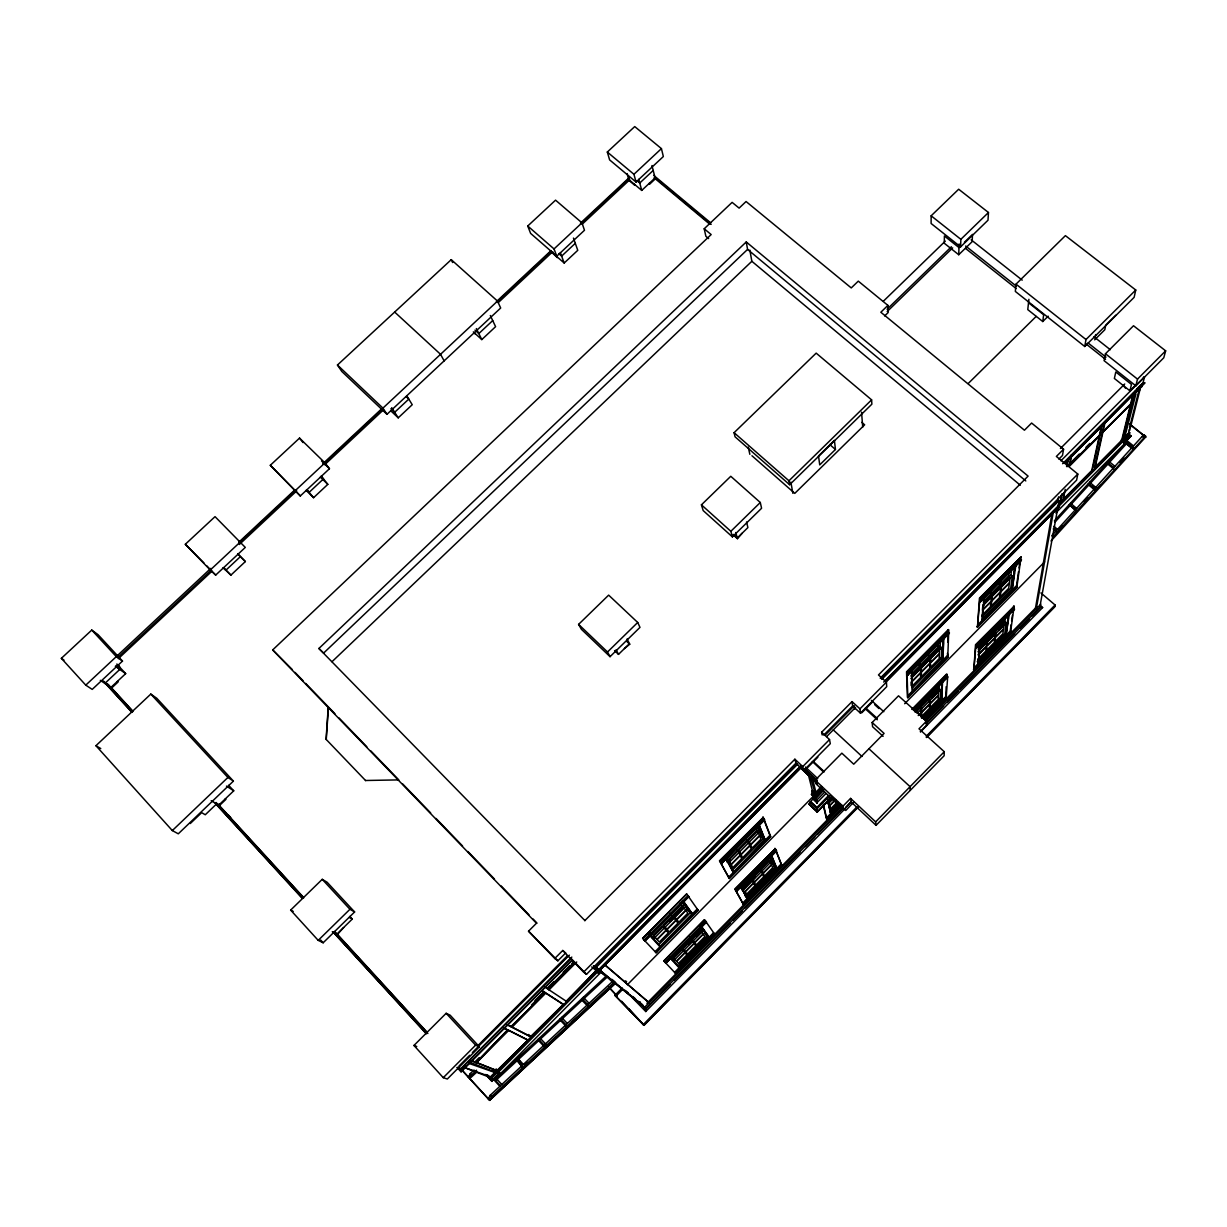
<?xml version="1.0" encoding="UTF-8"?>
<svg xmlns="http://www.w3.org/2000/svg" width="1227" height="1227" viewBox="0 0 1227 1227"><rect width="100%" height="100%" fill="white"/><g stroke="black" fill="none" stroke-linecap="round" stroke-linejoin="round"><path stroke-width="1.5" d="M842.811 807.979L645.494 1008.763L645.739 1011.523L844.145 809.651M883.103 736.338L872.581 726.721L872.152 722.504L898.517 695.816L926.538 721.123L926.523 725.372L920.296 731.706M928.302 694.482L928.287 698.516L920.388 706.537L920.373 703.884M928.517 653.822L928.502 656.951L920.005 665.54L919.974 662.457M931.155 215.814L931.109 223.498L960.603 246.872L987.996 220.231L988.471 212.501L958.67 189.234L931.155 215.814L960.864 239.326L960.603 246.872M929.1 695.019L929.084 697.718L937.152 689.513L937.213 686.783M929.545 700.111L929.514 704.083L921.692 712.043L921.661 708.132M930.327 700.648L930.296 703.286L938.318 695.142L938.41 691.123L931.492 698.148M930.649 664.313L930.633 667.365L939.176 658.7L939.284 654.068L930.664 662.795M598.638 972.152L598.577 973.072L600.831 970.802M938.118 644.114L938.057 647.289L929.36 656.092M939.238 685.862L939.161 689.16L937.888 688.025M940.357 641.2L940.204 646.951L938.839 645.739M950.572 249.158L950.588 248.253M915.909 712.289L939.161 688.684L940.434 689.819L940.173 699.359L921.554 718.301M910.94 676L940.219 646.399L941.584 647.595L941.293 658.669L912.551 687.764M941.769 683.301L941.216 700.295L923.916 717.887M923.379 718.669L941.6 700.05L942.121 684.344M907.09 674.727L907.719 675.31L949.33 633.239L948.701 632.687L947.75 657.289L907.842 697.734L907.09 674.727L911.876 669.896L912.382 691.077L942.811 659.405L943.379 642.703M958.977 247.563L944.407 235.998L944.269 243.237L958.732 254.725L959.1 243.958M495.892 1069.284L499.45 1073.134L491.69 1080.941L491.291 1077.95L496.275 1072.935L497.61 1072.996L598.009 971.539M498.392 1073.042L499.328 1073.088L491.751 1080.895L485.831 1074.469M943.134 700.264L945.772 697.565L946.186 686.691M947.443 653.255L947.75 657.289M947.857 642.335L948.333 629.589L948.716 632.104L907.075 674.19L907.719 675.31M924.989 719.513L946.186 697.933L947.673 676.813L946.661 674.006L911.937 709.252M926.538 721.123L918.992 728.807L944.284 751.722L944.13 755.74L876.063 825.342L851.185 802.044L850.572 798.409L842.918 806.2L843.593 809.774L851.185 802.044M949.391 633.27L948.716 632.104M966.247 248.299L966.293 247.379M328.207 707.458L326.075 739.314L365.661 780.633M326.259 739.467L328.391 707.626M1014.453 609.451L1013.793 608.914L1010.481 632.549L973.855 669.804L975.511 644.727L1014.162 606.337L1013.87 608.362L975.787 647.028L976.401 648.086L1014.392 609.436L1013.87 608.362M1020.757 559.313L1021.462 559.926L1020.665 559.941L1016.83 587.319L977.474 627.181L979.437 598.147L1021.094 556.951L1020.757 559.313L979.729 600.77L980.373 601.966L979.667 601.383L984.391 596.613L982.213 620.356M973.855 669.804L975.741 647.549L979.744 642.764M975.787 647.028L975.956 645.111L1014.162 606.337M977.474 627.181L979.667 601.383M979.729 600.77L979.913 598.561L1021.094 556.951M978.517 652.994L978.778 650.126M982.704 606.767L982.398 610.095L990.941 601.46L991.462 596.414L982.858 605.11M978.21 659.543L978.241 663.577L980.128 642.534L978.272 662.718M978.502 655.77L979.407 646.491M982.152 616.353L982.98 607.227M983.425 601.69L983.977 596.261M982.244 619.405L984.161 597.779M1016.017 284.143L1015.327 291.428L1084.745 346.489L1134.131 297.348L1135.757 290.017L1065.404 235.645L1016.017 284.143L1085.987 339.526L1084.745 346.489M986.002 635.939L985.542 640.387L978.885 647.15M990.496 591.184L990.143 594.62L983.993 600.847M986.631 636.629L986.324 639.589L994.115 631.675L994.622 627.181M991.339 590.34L990.987 593.776L999.361 585.31L999.76 581.828M986.907 647.381L986.615 650.279L994.269 642.473L994.79 638.086L987.06 645.923M1028.901 299.296L1027.766 309.618L1042.766 321.535L1048.18 316.183M995.235 627.887L994.898 630.893L1002.873 622.795L1003.257 619.758M1000.803 579.221L1000.204 584.451L1008.778 575.785L1009.223 572.257M830.296 798.746L817.213 812.044L808.946 804.099L814.068 797.305M995.388 638.761L995.036 641.706L1002.888 633.73L1003.456 629.267L995.557 637.288M996.109 632.518L995.588 636.951L1003.502 628.914L1004.085 624.436M1042.766 321.535L1043.64 314.725L1028.533 302.747M1004.806 622.503L1005.511 616.982M1010.849 575.509L1011.784 568.208M978.149 649.098L1004.867 621.966L1006.14 623.071L1004.744 633.715L977.183 661.752M983.379 602.764L1010.925 574.896L1012.306 576.077L1010.695 588.393L982.413 617.012M978.226 662.672L1005.787 634.635L1008.364 615.294M1014.821 566.797L1011.876 589.405L1014.882 566.843M1005.849 634.681L1008.425 615.34M977.873 663.27L1006.155 634.405L1008.364 618.362M981.815 620.018L1012.198 589.129L1014.392 573.208M1014.806 569.604L1015.342 566.107M1013.793 608.914L1009.453 613.331L1006.155 634.405M1015.987 564.681L1012.198 589.129M1010.327 630.31L1011.109 624.696M1011.631 620.954L1012.413 615.325M1012.935 611.583L1013.717 605.969M1016.646 585.034L1018.502 571.736M1019.023 567.948L1019.821 562.242M1051.999 513.407L1035.481 608.086L1036.309 608.791L1053.287 512.349L1058.057 507.533M708.623 238.59L705.862 236.274L704.206 228.759L732.12 202.363L739.114 208.115L746.062 201.519L851.247 287.931L858.287 281.136L887.903 305.385L880.833 312.241L1024.438 430.217L1031.616 423.039L1063.579 449.205L1062.475 455.478L1058.901 459.082M1058.518 496.858L1057.873 500.417L881.201 678.562M1058.011 506.69L1040.419 603.837M1061.309 495.064L1060.389 502.963L1062.107 493.561M1066.554 466.383L1067.781 459.619M1067.03 466.766L1068.518 458.637M920.587 731.844L1042.643 607.549L1040.327 606.997L926.109 723.209M1063.103 497.947L1064.162 492.226M1071.508 455.631L1069.683 465.416L1071.033 455.232M1063.211 500.11L1065.22 489.374M1094.99 338.085L1095.65 334.572M1063.579 449.205L1056.37 456.444L1077.812 474.067L1076.6 480.171L880.188 678.194M1105.466 353.759L1104.07 360.646L1135.834 385.845L1163.779 357.778L1165.65 350.845L1133.518 325.753L1105.466 353.759L1137.506 379.112L1135.834 385.845M1040.895 592.902L1055.082 605.003L1054.699 606.936L926.538 737.519M1062.766 499.726L1091.754 470.493L1101.463 425.662M1057.781 505.601L1092.199 470.861L1099.837 435.662L1069.545 466.153M1069.085 465.754L1100.005 434.91L1102.214 424.772M1094.959 465.846L1104.453 422.533M1102.782 432.717L1095.005 468.024L1122.107 440.677L1131.095 404.235L1102.306 432.333L1131.294 403.453L1133.871 392.947M1105.19 421.781L1102.95 431.965L1131.294 403.453M1123.104 385.416L1125.65 388.392M1129.929 390.83L1131.478 384.434L1115.788 371.98L1114.377 378.468L1129.929 390.83L1136.141 384.588M1094.561 467.656L1121.662 440.324L1133.134 393.591M1122.674 439.818L1124.469 432.548M1126.723 423.468L1128.058 418.008M1123.134 440.186L1135.282 391.137M1123.809 440.738L1135.834 394.25L1134.484 394.312M1135.312 394.48L1136.11 391.275M1137 389.281L1136.033 391.566M1121.294 441.229L1124.085 443.07M1129.515 427.824L1139.116 389.665L1139.944 389.833L1140.757 386.612M1127.812 437.87L1126.432 443.591L1132.797 448.729M1128.196 436.321L1129.055 429.649M1143.395 377.916L1143.61 377.103M1124.699 438.376L1130.144 432.794M1124.009 443.422L1131.263 435.83M815.986 797.995L811.599 793.93L812.749 792.075L812.029 793.501L815.556 797.657L823.21 789.897M813.854 797.642L816.737 801.047M810.111 802.305L817.013 809.13M463.116 1068.993L465.815 1066.278M1128.947 434.971L1124.009 439.941L1124.07 442.686L1124.131 439.419L1128.533 434.987L1130.911 435.631L1124.07 442.686L1121.493 440.616M488.745 1077.015L489.22 1076.248L464.772 1067.659L492.058 1078.242M598.822 970.496L596.353 968.471L596.874 967.658M1139.944 389.833L1129.653 430.554M471.229 1074.714L468.453 1077.275L470.263 1073.548L474.082 1070.036M476.628 1072.229L469.68 1078.625L471.505 1074.913L476.597 1070.205M488.331 1098.978L490.202 1095.282L613.04 980.971M611.046 985.864L613.837 983.256L614.681 984.115L489.573 1100.343L491.46 1096.647L614.681 981.907M815.572 795.326L814.697 791.829L815.51 790.74L812.059 776.676M1054.407 520.831L1127.214 441.045L1055.741 512.993M1055.005 522.073L1126.539 443.683M1051.616 535.877L1142.214 436.367L1144.316 434.925L1145.803 437.211M1058.625 530.049L1062.459 525.831M1084.239 501.92L1088.073 497.702M1120.082 462.548L1123.932 458.331M1052.674 537.288L1145.665 436.014M1071.34 517.288L1076.493 511.613M1097.153 488.929L1101.018 484.68M1121.662 462.012L1125.542 457.748M1051.018 540.969L1145.773 436.919L1129.438 423.821M876.063 825.342L875.649 821.875L944.284 751.722M622.166 987.996L614.896 995.373L643.209 1024.652L856.523 807.32M926.293 736.231L1055.082 605.003M858.026 806.921L643.868 1025.143L621.598 1001.232M926.293 737.35L1054.806 606.414M643.209 1024.652L644.098 1025.327L858.148 807.213M828.501 795.587L816.921 807.427L810.633 801.476M747.228 878.9L752.442 873.624M914.207 709.436L916.784 706.721M985.312 637.273L991.738 630.647M775.832 849.974L776.538 850.878L736.599 891.416L735.847 890.541L775.832 849.974L775.341 848.685L734.804 888.977L743.332 904.253L781.706 865.234L775.955 850.311L771.4 854.943L776.814 868.409L771.66 856.216M816.983 808.455L828.67 796.262M913.747 710.004L947.029 676.215M665.371 962.566L670.019 957.842L679.068 967.796L709.16 937.198L701.246 926.155L705.862 921.462M743.332 904.253L736.031 890.848L740.617 886.185L747.12 898.593L740.203 885.771M816.983 808.731L830.096 795.418M944.805 678.945L942.597 681.184L941.6 700.05M736.43 891.109L776.538 850.878M914.33 710.525L947.673 676.813M976.385 647.549L1014.468 608.883M665.939 963.149L706.445 922.029L705.663 921.17L665.126 962.321L665.985 963.195L706.445 922.029M914.345 711L947.597 677.227M673.117 957.581L681.629 948.946M682.457 948.103L690.74 939.698M700.034 930.25L691.553 938.854L689.773 936.554M742.396 887.244L750.786 878.731M759.774 869.606L751.599 877.903L750.28 875.158M760.587 868.777L768.946 860.296M827.658 800.679L830.019 798.286M914.974 712.043L919.606 707.335L919.575 704.681M817.213 812.044L831.523 797.075M702.089 929.391L672.273 959.667L673.5 960.91L703.332 930.618L701.062 928.44M770.985 859.437L741.583 889.299L742.81 890.526L772.228 860.648L769.881 858.578M828.194 801.354L830.817 798.685M743.071 888.256L748.424 882.827M987.444 640.111L991.447 636.046M688.623 944.79L692.166 941.186L695.801 945.833L687.657 954.115L683.899 949.591M696.629 936.661L701.461 931.753L704.958 936.538L696.614 945.005L692.994 940.342M743.792 888.762L752.166 880.25L754.866 885.817L746.614 894.192L745.249 891.584L753.562 883.149M755.326 877.06L752.995 879.422L755.663 884.989L763.7 876.83L762.473 874.099L754.375 882.32M831.354 799.835L828.992 802.228L829.713 805.479L835.556 799.544M980.112 648.776L986.769 642.012L986.324 646.368L978.379 654.436M998.763 629.819L1002.75 625.785M828.133 803.869L833.378 798.532M917.167 713.439L940.434 689.819M978.088 651.568L1006.14 623.071M676.46 961.17L684.896 952.612M685.709 951.769L693.93 943.425M703.148 934.069L694.743 942.597L703.27 934.238M745.157 891.385L753.47 882.934M754.283 882.121L762.381 873.885L761.154 871.139M918.225 715.556L920.91 712.841L920.863 708.93M676.598 961.339L685.034 952.781M685.847 951.937L694.068 943.609M834.437 800.986L829.774 805.725L830.48 808.961L837.428 801.891M978.348 654.773L986.293 646.706L985.833 651.046L977.965 659.052M640.249 1001.968L639.436 1002.796L601.031 971.124M678.01 965.879L707.273 936.109L703.332 930.618M829.835 811.522L837.581 803.654M708.286 937.121L679.052 966.937L670.111 957.075M747.074 897.689L740.663 885.465L747.12 897.735L775.955 868.317L770.617 855.066M830.863 812.489L827.872 799.022L830.909 812.535L838.608 804.605L830.909 813.394L827.872 799.728M746.768 898.256L776.4 868.01M674.589 972.351L713.623 932.673M742.703 903.103L781.2 863.946M826.553 817.826L840.188 803.961M923.747 719.007L946.262 696.092M974.008 667.887L1010.772 630.509M697.856 949.698L675.463 973.287L714.359 933.732L704.513 919.698L663.838 960.971L675.463 973.287M701.875 945.603L709.927 937.413M742.918 903.854L765.418 880.986M768.056 878.287L778.654 867.535M839.897 806.032L826.891 819.268L832.995 812.274M835.587 809.621L839.498 805.648M932.52 711.047L939.146 704.298M973.44 669.436L982.597 660.126M986.523 656.138L998.287 644.16M1006.14 636.184L1010.066 632.181M675.31 973.134L714.237 933.548M743.225 904.069L781.614 865.02M826.829 819.022L839.851 805.786M924.989 719.206L946.201 697.626M973.87 669.482L1010.527 632.212M646.905 1003.318L841.737 805.142M925.035 720.433L1036.554 606.982M841.17 807.305L644.19 1007.704L645.816 1009.023L669.957 984.453M925.587 721.43L1040.833 604.19L1040.205 607.702L1032.137 615.908M673.976 980.373L730.326 923.026M733.01 920.296L742.35 910.802M745.08 908.011L800.081 852.044M805.357 846.676L814.743 837.121M817.427 834.391L843.01 808.363M926.109 723.807L943.609 705.985M947.643 701.89L958.318 691.016M959.713 689.605L1014.714 633.638M1020.066 628.193L1029.468 618.623M850.909 801.844L845.664 807.519M853.67 802.182L845.771 810.48L833.486 798.777M683.393 904.008L685.801 906.308L653.562 938.916L652.243 937.597L684.482 905.005M728.47 863.164L760.234 831.032L758.899 829.743L727.136 861.86M910.971 678.577L941.584 647.595M983.441 605.279L1012.306 576.077M911.906 681.43L920.557 672.672L920.511 668.148L911.784 676.982M911.906 681.783L920.557 673.025L920.603 677.519L912.014 686.2M983.579 609.252L990.895 601.859L990.373 606.874L981.922 615.433M843.593 809.774L816.078 783.915L815.173 780.157L841.845 753.163L853.731 764.191L884.084 733.409L872.152 722.504M658.792 944.698L690.402 912.689L685.801 906.308M732.228 870.342L763.378 838.808L760.234 831.032M821.768 788.087L815.372 794.559L812.427 790.848M729.329 878.563L719.467 860.817L763.301 817.412L770.709 836.661L729.329 878.563L720.847 862.964L725.817 857.949L733.378 872.382L764.958 839.544L759.344 825.602M655.095 951.661L697.227 908.992M728.608 877.213L770.127 835.158M907.781 695.74L947.827 655.172M977.658 624.957L1017.168 584.957M823.593 790.203L815.618 798.286L811.446 794.36L812.887 792.642M658.301 949.652L656.108 952.735L698.086 910.219L686.675 893.931L642.626 938.44L656.108 952.735M667.488 940.342L698.086 910.219M728.899 878.133L738.24 868.67M743.577 863.271L751.584 855.158M758.255 848.394L763.593 842.995M907.842 697.734L911.385 693.286M915.373 689.237L924.698 679.804M931.339 673.071L939.33 664.988M977.029 626.798L1005.879 597.564M1009.821 593.577L1016.83 587.319M655.939 952.566L697.948 910.02M729.221 878.333L770.602 836.4M907.827 697.396L947.765 656.936M977.505 626.813L1016.892 586.92M821.415 786.553L815.004 793.133L812.366 790.571L811.891 791.384M621.66 989.79L615.601 995.925L636.874 1017.919M621.92 990.005L615.862 996.14L614.896 995.373M627.396 984.698L814.483 795.111M822.029 787.351L815.065 794.314M904.667 703.731L1044.637 561.889M815.541 797.657L815.403 795.142L822.32 787.949M815.51 795.127L821.906 788.654M822.228 790.035L815.541 796.814L815.449 794.866M817.213 795.341L819.851 792.688M815.618 798.286L823.547 789.989M816.676 800.188L824.559 792.197M812.949 799.13L816.845 802.811L825.94 793.593M735.847 890.541L735.234 889.391L775.341 848.685M912.367 709.635L947.091 674.39M583.607 972.121L586.475 974.345L795.955 763.133L794.881 759.206L583.607 972.121L562.733 950.48L554.757 958.486L528.515 931.186L536.444 923.256L272.685 649.927L711.169 234.572L704.206 228.759M823.792 735.065L852.627 706L852.029 701.614L821.63 732.243L822.197 735.004M596 966.155L796.798 763.685M824.912 735.326L854.237 705.77L854.682 709.083M797.55 764.314L595.969 967.597L598.807 969.928L801.154 765.755M881.83 679.313L1059.254 500.371L1058.165 506.414L885.066 681.077M826.676 736.537L855.526 707.427M1124.76 436.996L1129.223 432.487M471.459 1060.557L496.935 1070.557L527.901 1040.189L508.131 1030.066M476.03 1062.352L497.349 1071.018L563.285 1004.484L530.631 1036.57L507.426 1024.698M565.632 1001.83L596.429 970.756M496.229 1072.49L490.094 1078.671L487.257 1075.588M596.843 971.186L496.398 1072.536L469.696 1062.199M1058.533 505.355L1121.785 441.551M598.577 969.744L799.789 766.722M883.685 682.074L1058.241 505.938M491.321 1078.426L496.751 1072.95L494.205 1070.205M1058.809 506.322L1128.288 435.953M594.911 966.324L599.604 970.189L604.819 964.913L649.083 1002.72L605.34 965.204M593.439 965.848L598.776 971.355L800.541 767.734M885.863 681.629L1059.545 506.352L885.909 682.166M598.776 971.355L802.013 766.844M1130.834 435.846L1124.009 441.919L1121.294 439.726M829.513 739.559L830.311 743.654L803.746 770.464L802.749 766.584L829.513 739.559L821.63 732.243M886.415 682.135L886.722 686.675L860.48 713.178L859.943 708.853L886.415 682.135L878.471 674.957L1077.812 474.067M491.736 1081.355L500.079 1073.211L496.322 1069.131M598.607 973.471L601.092 971.247M613.101 982.796L607.38 976.891L496.291 1080.036L494.772 1079.469L601.353 971.891M806.799 768.347L817.857 757.182M861.86 712.734L872.796 701.691M907.397 697.335L906.538 671.798L948.333 629.589M764.559 819.575L721.461 863.578L719.912 861.262L763.301 817.412M907.075 674.19L907.014 672.212L948.793 629.988M720.648 862.596L763.869 818.915M644.359 940.265L649.405 935.158L659.942 946.753L692.427 913.87L683.209 901.001M948.701 632.687L943.946 637.488L942.811 659.405M907.704 674.773L949.422 632.749M980.358 601.337L1021.401 559.849M644.973 940.879L688.822 896.569L687.979 895.618L644.083 939.974L645.019 940.925L688.822 896.569M721.461 863.578L764.651 819.912M980.312 601.936L1021.309 560.494M662.35 926.048L653.163 935.342L650.908 932.827M663.255 925.127L672.197 916.078L670.111 913.409M673.102 915.173L682.258 905.925L680.249 903.164M737.964 849.59L746.783 840.679L745.31 837.412M747.657 839.789L756.691 830.664L755.311 827.32M911.661 673.976L919.146 666.399L919.115 663.332M727.32 862.213L729.973 859.544M930.894 656.353L936.216 650.985M669.927 921.584L673.761 917.704L675.801 920.327L666.936 929.299L664.819 926.753M458.913 1066.11L469.696 1055.281M472.38 1052.567L569.374 955.143M479.389 1046.8L447.318 1079.024L443.269 1077.674L413.944 1045.465L446.153 1013.303L450.14 1015.189L479.389 1046.8L475.616 1045.174L446.153 1013.303M1062.613 463.729L1143.012 382.901L1144.576 376.766L1060.91 460.831M460.815 1068.656L571.813 957.091M1136.984 389.281L1142.904 383.33M457.564 1067.459L461.137 1068.763L570.616 958.732M1064.821 463.269L1144.944 382.717L1065.082 463.3M1140.681 386.888L1142.153 386.29L1136.049 391.75M457.134 1067.459L461.015 1071.692L571.966 960.127M461.015 1071.692L572.242 960.174M534.972 1000.726L544.098 991.539M547.319 988.195L553.99 981.6M563.162 972.275L569.819 965.68M571.997 963.486L573.162 962.305M475.14 1061.708L479.159 1057.659M531.444 1005.082L544.481 991.968M547.763 988.671L574.159 962.106M1068.748 464.65L1079.285 454.036M1085.88 447.41L1089.837 443.438M1069.929 464.051L1072.551 461.398M574.604 962.566L548.653 989.591L574.957 962.842M1069.208 465.033L1100.005 434.91M476.03 1062.659L507.717 1029.867L476.03 1062.659L470.739 1060.588M545.294 992.674L511.46 1026.999L506.613 1024.514M476.475 1062.827L508.561 1030.542M542.411 990.987L545.371 992.888L511.015 1026.539L511.874 1027.214L545.739 993.134L563.285 1004.484M549.021 989.836L576.721 961.983M584.773 920.679L1028.103 476.107L746.246 241.949L318.897 648.485L584.942 920.603M1060.435 448.499L1124.714 384.005M554.757 958.486L557.856 960.818L565.754 952.888M1137.506 379.112L1165.65 350.845M443.269 1077.674L475.616 1045.174M477.717 1045.818L567.395 955.726M482.61 1041.769L492.073 1032.275M496.122 1028.195L505.585 1018.686M508.285 1015.971L517.748 1006.462M520.463 1003.747L531.276 992.888M533.975 990.158L567.779 956.216M1085.987 339.526L1135.757 290.017M1115.864 315.17L1105.68 325.293L1104.806 329.741L1094.653 339.848M968.164 383.56L1036.125 316.459M610.049 656.675L607.518 651.997L637.703 622.472L608.653 595.126L578.592 624.374L581.337 629.236L610.049 656.675L639.988 627.365L637.703 622.472M732.381 536.874L730.847 531.306L760.295 502.503L730.771 476.291L701.43 504.834L703.178 510.57L732.381 536.874L761.584 508.269L760.295 502.503M318.207 940.357L349.94 909.284L354.618 911.952L323.161 942.781L318.207 940.357L290.646 910.097L322.241 879.33L327.103 882.228L354.618 911.952M789.651 484.726L788.946 480.785L871.599 399.849L816.17 353.131L734.083 432.686L735.065 436.812L789.651 484.726L871.876 404.158L871.599 399.849M614.574 650.617L618.515 654.374L629.436 643.684M627.089 638.96L629.712 644.252L624.436 648.577M733.439 535.064L737.442 538.684L742.151 533.224M349.818 916.416L352.256 919.069L336.904 934.13L334.45 931.462M835.449 449.465L819.728 464.88L818.516 455.969L834.406 440.401L835.449 449.465L829.667 444.481M960.864 239.326L988.471 212.501M887.182 311.535L952.689 247.869M884.682 315.922L888.195 312.517L887.903 305.385M964.391 242.302L972.505 234.418L972.152 241.673L958.732 254.725M883.471 301.121L945.281 241.136M887.09 309.235L951.385 246.765M233.406 781.093L178.283 833.808L172.317 830.572L95.936 745.694L150.814 694.083L156.795 698.286L233.406 781.093L227.915 777.458L150.814 694.083M190.277 823.532L201.673 812.642L205.262 814.759L216.565 803.946M218.636 805.249L233.728 790.817L228.636 785.311M331.996 661.721L751.844 261.29L749.85 250.078M172.317 830.572L227.915 777.458M746.246 241.949L747.58 249.403L323.621 653.086L318.897 648.485M85.767 685.141L116.304 656.629L122.501 661.077L92.209 689.39L85.767 685.141L61.35 658.332L91.764 630.08L98.083 634.696L122.501 661.077M116.994 655.985L210.799 568.377M238.805 542.227L294.802 489.926M322.808 463.775L381.612 408.852M496.414 301.627L551.015 250.63M580.417 223.176L629.42 177.409M386.98 414.312L382.931 408.116L497.518 301.09L451.245 259.664L337.456 365.017L341.796 371.459L386.98 414.312L500.677 308.008L497.518 301.09M210.277 570.018L215.691 575.095L245.293 547.411L215.032 516.644L185.323 544.267L210.277 570.018L382.824 408.821M497.702 301.52L550.938 251.796M556.767 256.182L530.631 233.406L527.733 226.013L555.555 200.154L581.966 222.839L584.481 230.262L556.767 256.182L554.037 248.928L629.405 178.513M636.046 182.041L633.93 174.295L661.43 148.62L634.727 126.58L607.319 152.041L609.62 159.893L636.046 182.041L663.347 156.535L661.43 148.62M118.789 656.583L211.09 570.356M239.357 544.466L296.735 490.877M324.71 464.726L383.484 409.818M498.223 302.64L552.794 251.658M582.181 224.204L629.742 179.756M118.39 658.608L211.964 571.184M300.339 495.938L329.465 468.714L324.971 462.886L299.541 438.1L270.308 465.278L300.339 495.938L270.308 465.278M104.847 683.424L119.771 669.451L116.151 665.54M240.385 556.629L225.799 570.279L223.345 567.748M492.717 320.584L478.821 333.575L474.987 330.094M575.294 243.329L561.629 256.121L558.76 253.621M653.209 170.446L639.742 183.038L636.844 180.614M390.692 410.708L398.223 417.84L412.241 404.711L406.873 395.968M473.315 331.888L481.797 339.588L495.585 326.673L490.325 315.508M116.826 664.037L125.675 673.638L110.875 687.488L107.286 683.577M223.253 567.84L230.891 575.126L245.354 561.567L237.931 554.113L245.354 561.567M306.136 490.371L313.56 497.702L327.808 484.374L321.305 476.153M556.951 256.719L557.273 257.593L551.337 251.826L564.19 263.023L577.764 250.323L573.454 238.069M628.745 179.51L641.736 190.415L655.111 177.884M524.773 1065.036L527.579 1062.429M503.039 1086.447L505.846 1083.84M552.135 1040.726L556.337 1036.815M571.767 1022.444L577.38 1017.214M591.399 1004.161L595.616 1000.235M615.755 982.781L489.573 1100.343L462.395 1070.68M494.772 1079.469L605.908 976.339L600.969 972.275M497.027 1073.226L470.002 1063.778L470.064 1062.337M1140.895 386.888L1142.153 386.29M365.477 780.495L398.79 779.897L370.83 750.924M494.941 1072.383L489.864 1077.429L487.548 1074.913M1128.395 435.508L1129.99 435.892M413.944 1045.465L416.781 1046.539M504.098 1028.057L527.472 1039.744M503.254 1027.889L508.147 1030.327M511.874 1027.214L531.046 1037.014L528.653 1034.484M290.646 910.097L293.207 911.416M332.287 931.738L337.486 934.437L343.621 927.535M349.266 917.397L352.256 919.069M598.255 970.48L598.531 972.965L596.123 970.496L566.414 1001.339L544.251 986.677M95.936 745.694L100.767 748.562M211.213 800.694L219.326 805.664L225.921 799.344L225.247 798.93M226.474 786.108L233.728 790.817M543.162 991.293L562.871 1004.039M61.35 658.332L63.988 660.095M100.307 680.341L111.642 688.01L118.114 681.951L117.363 681.43M115.323 666.307L125.675 673.638M118.927 666.307L119.679 666.844L117.577 664.574M528.515 931.186L557.856 960.818M971.155 239.817L1022.214 280.139M1093.932 336.765L1110.312 349.71M965.68 246.029L1016.37 286.167M1088.058 342.946L1106.002 357.149M965.572 248.452L1016.155 288.529M1086.156 344.02L1105.542 359.388M562.733 950.48L564.742 952.091M1129.975 424.511L1144.898 436.49M1142.214 436.367L1143.579 437.456M1128.273 433.775L1131.171 436.183M1126.095 439.972L1133.503 445.938M1126.294 441.551L1133.733 447.564M1114.944 466.321L1108.779 461.306L1109.085 462.87M1113.748 467.64L1107.582 462.625L1107.889 464.174L1114.039 469.189M591.736 966.922L596.552 970.925M1095.788 487.364L1089.653 482.318L1090.021 483.821M1092.459 485.831L1094.913 487.84M593.899 966.324L596.767 968.67M598.669 970.204L644.604 1007.29L599.604 970.189M1076.662 508.377L1070.557 503.3L1070.987 504.726M611.966 979.376L614.819 981.723M625.325 990.419L628.224 992.827M632.595 996.431L635.494 998.839M638.653 1001.447L642.825 1004.898M1073.426 506.751L1075.864 508.776M1075.481 509.68L1069.361 504.619L1075.895 511.092M747.58 249.403L1025.803 480.938M653.7 175.369L710.617 222.793M655.249 177.762L711.169 224.372M654.098 177.792L709.958 224.357M751.844 261.29L1020.327 485.232M607.319 152.041L633.93 174.295M1053.901 526.322L1057.551 529.374M1054.376 527.671L1056.8 529.696M1053.916 528.653L1056.83 532.027L1053.195 528.975M861.783 422.364L864.652 424.803L794.774 493.377L751.952 455.754M1039.821 605.218L1042.643 607.549M625.509 980.818L626.629 981.769M527.733 226.013L554.037 248.928M734.083 432.686L788.946 480.785M943.042 637.703L942.397 659.651L939.943 657.473M938.931 698.255L941.262 700.341M912.413 690.141L911.891 671.123M701.43 504.834L730.847 531.306M733.255 534.405L737.274 538.009L747.918 527.564L746.537 521.996M272.685 649.927L292.394 669.651M871.4 700.418L883.808 711.706M874.759 704.727L878.992 708.577M866.155 708.332L877.182 718.393M864.943 708.485L877.305 719.758M852.029 701.614L859.943 708.853M492.917 1071.186L493.76 1071.953M852.627 706L860.48 713.178M394.665 312.057L440.539 354.312L444.143 360.876M868.931 748.777L910.081 786.676L910.219 790.418M833.256 729.896L861.998 756.461M813.455 761.568L824.391 771.798M812.381 761.553L823.302 771.768M850.572 798.409L875.649 821.875M805.403 767.044L817.703 778.593M794.881 759.206L802.749 766.584M804.851 768.961L817.09 780.449M804.927 769.268L817.151 780.74M185.323 544.267L203.958 562.963M815.173 780.157L842.918 806.2M406.26 396.72L408.79 399.097L394.665 412.303L390.876 408.729M795.955 763.133L803.746 770.464M817.167 783.439L799.483 766.829L817.228 783.67M832.167 797.719L841.691 806.66M812.55 792.335L815.403 795.142M815.556 798.087L811.446 794.36M810.188 801.844L816.921 808.194M808.946 804.099L817.151 811.86M337.456 365.017L382.931 408.116M627.089 641.752L629.712 644.252M578.592 624.374L607.518 651.997M758.7 823.915L764.958 839.544M757.719 828.854L759.053 830.142M760.863 836.385L764.528 839.912L758.317 824.498M781.706 865.234L774.912 848.286M773.716 866.155L776.001 868.363L770.663 855.127M321.489 460.923L329.465 468.714M320.983 476.459L323.483 478.898L309.127 492.334L306.627 489.88M320.354 477.073L327.808 484.374M744.835 895.511L746.062 896.692L774.943 867.336L772.228 860.648M686.675 893.931L642.626 938.44M595.555 967.674L596.353 968.471M704.513 919.698L663.838 960.971M686.721 909.023L691.537 913.824L682.381 901.124M704.958 933.793L708.347 937.167L700.464 926.262M659.865 945.787L649.497 934.345M223.559 567.595L230.891 575.126M637.917 1001.232L645.494 1008.763M632.12 997.474L645.785 1011.554M594.712 965.756L598.807 969.928M206.565 565.662L215.691 575.095M593.776 966.124L599.098 971.631M596.215 970.971L598.761 973.609M295.047 672.411L303.023 680.678M305.692 683.424L334.94 713.731M338.928 717.872L366.842 746.798M402.732 783.992L430.662 812.918M435.984 818.424L462.564 845.97M467.886 851.492L494.481 879.038M501.122 885.925L529.036 914.851M533.024 918.977L537.012 923.118M570.938 958.256L586.475 974.345M589.052 1003.287L583.316 997.306L583.469 999.1M586.705 1005.112L582.119 1000.342L581.966 998.563L587.702 1004.545L587.84 1006.309M567.349 1023.487L561.613 1017.444L561.843 1019.177M544.113 1045.128L538.377 1039.024L538.668 1040.695L544.389 1046.769M523.377 1064.407L517.656 1058.257L521.444 1063.548M521.996 1065.711L516.26 1059.545L522.349 1067.291M91.764 630.08L116.304 656.629M322.241 879.33L349.94 909.284M493.975 1070.435L496.582 1073.042M609.482 987.674L617.166 996.048M628.715 1008.594L644.098 1025.327M501.797 1084.484L496.076 1078.272L496.506 1079.837M493.929 1078.763L500.401 1085.803M493.055 1078.901L499.542 1085.926M488.024 1075.895L491.782 1079.99M485.662 1074.622L491.935 1081.432M608.669 987.152L616.752 995.664M470.263 1073.548L471.505 1074.913M490.202 1095.282L491.46 1096.647M461.137 1068.763L462.472 1070.22M468.162 1076.432L469.389 1077.781M488.07 1098.15L489.312 1099.515M228.084 814.713L230.661 817.535M461.858 1069.898L489.849 1100.42M110.583 686.844L132.547 710.832M217.854 803.9L303.161 896.983M336.765 933.655L427.241 1032.382M108.267 684.758L132.853 711.583M216.105 802.489L303.652 897.965M334.71 931.845L427.87 1033.517M103.85 681.338L132.255 712.335M214.878 802.535L302.655 898.363M333.161 931.937L426.582 1033.64M457.364 1067.536L461.245 1071.769M103.252 681.123L131.672 712.135M215.615 803.792L302.149 898.256M333.146 932.106L426.137 1033.625M320.661 940.051L323.161 942.781M649.236 934.268L652.503 937.873M670.157 957.336L672.503 959.913M814.697 791.829L810.249 776.722M654.727 936.953L656.936 939.407L666.046 930.189L663.914 927.658M674.559 959.069L678.485 963.44L686.844 954.943L683.071 950.434M306.888 489.634L313.56 497.702M299.541 438.1L303.038 442.579M682.779 902.658L684.712 905.311M686.322 907.566L688.178 910.127M700.234 926.814L702.289 929.667M700.862 928.563L702.856 931.324M682.749 900.557L692.043 913.486M701.813 927.121L708.807 936.845M1124.638 434.097L1125.236 435.018M391.704 407.686L398.223 417.84M616.077 649.727L618.515 654.374M725.356 857.504L732.994 872.014M729.528 861.308L731.123 864.36L740.096 855.265L738.593 852.152M726.399 856.538L728.025 859.652L737.074 850.495L735.525 847.305M474.634 333.084L475.033 333.897M476.352 328.56L481.797 339.588M451.245 259.664L452.625 262.532M739.467 851.262L740.97 854.391L749.712 845.541L748.286 842.336M749.16 841.446L750.587 844.651L759.528 835.602L758.179 832.335M761.967 870.311L763.194 873.057L771.476 864.636L770.326 861.829M757.734 826.906L762.059 837.535M769.712 856.308L773.041 864.483M758.255 824.452L764.467 839.851M762.841 816.983L769.59 834.483M560.34 252.655L564.19 263.023M627.089 173.574L629.006 180.446L634.681 185.2L634.42 184.265M638.746 179.341L641.736 190.415M735.786 532.518L737.442 538.684M649.267 183.36L649.512 184.295L655.341 178.835L651.951 165.553M808.486 775.234L812.934 792.841M817.013 809.391L817.151 811.645M816.676 799.759L815.97 796.952L815.97 797.765M823.378 804.283L826.891 819.268M823.424 805.924L826.477 818.884M748.24 447.119L749.85 454.312M827.504 799.375L830.541 813.056L827.443 799.329M790.863 482.073L792.857 493.315M540.049 1039.422L539.742 1037.751L545.478 1043.84L545.77 1045.496M816.829 802.826L816.768 801.798M1144.316 434.925L1144.408 435.83M861.553 412.149L862.719 427.134M911.063 682.074L911.14 685.586M911.508 671.307L911.845 687.151M817.044 799.866L817.09 803.348M920.91 713.132L920.94 717.013M929.514 704.39L929.483 708.332L921.722 716.231L921.692 712.335L929.514 704.39M929.821 663.638L929.79 668.209L921.431 676.66L921.4 672.166L929.821 663.638M929.867 658.7L929.836 663.286L921.4 671.829L921.37 667.289L929.867 658.7M930.296 703.592L930.265 707.534L938.21 699.451L938.302 695.448L930.296 703.592M930.71 657.841L930.679 662.442L939.299 653.715L939.407 649.052L930.71 657.841M220.262 803.9L220.154 805.203L220.262 803.9M987.551 641.215L987.091 645.586L994.821 637.733L995.327 633.316L987.551 641.215M991.723 601.015L991.201 606.031L999.453 597.702L1000.036 592.61L991.723 601.015M992.29 595.555L991.769 600.616L1000.082 592.212L1000.665 587.089L992.29 595.555M1000.864 591.767L1000.266 596.859L1008.701 588.331L1009.361 583.178L1000.864 591.767M1001.508 586.245L1000.91 591.368L1009.407 582.764L1010.082 577.58L1001.508 586.245M771.568 864.866L763.286 873.271L764.498 876.017L772.719 867.658L771.568 864.866M685.77 910.235L676.69 919.422L674.651 916.814L683.807 907.551L685.77 910.235M666.215 930.388L657.105 939.606L659.298 942.045L668.316 932.903L666.215 930.388M675.97 920.526L667.105 929.499L669.206 932.014L677.994 923.103L675.97 920.526M685.924 910.449L676.844 919.621L678.868 922.213L687.872 913.118L685.924 910.449M740.218 855.51L731.246 864.59L732.81 867.612L741.706 858.609L740.218 855.51M749.82 845.786L741.093 854.621L742.58 857.734L751.246 848.961L749.82 845.786M759.636 835.863L750.694 844.897L752.105 848.087L760.97 839.115L759.636 835.863M469.864 1062.183L469.021 1062.321L469.864 1062.199M1132.306 447.257L1126.11 442.257L1126.355 443.883L1132.536 448.867L1132.306 447.257M1094.591 488.683L1088.456 483.637L1088.824 485.125L1094.944 490.156L1094.591 488.683M725.924 857.228L733.378 871.461L725.924 857.228M566 1024.76L560.264 1018.717L560.494 1020.435L566.214 1026.462L566 1024.76"/></g></svg>
